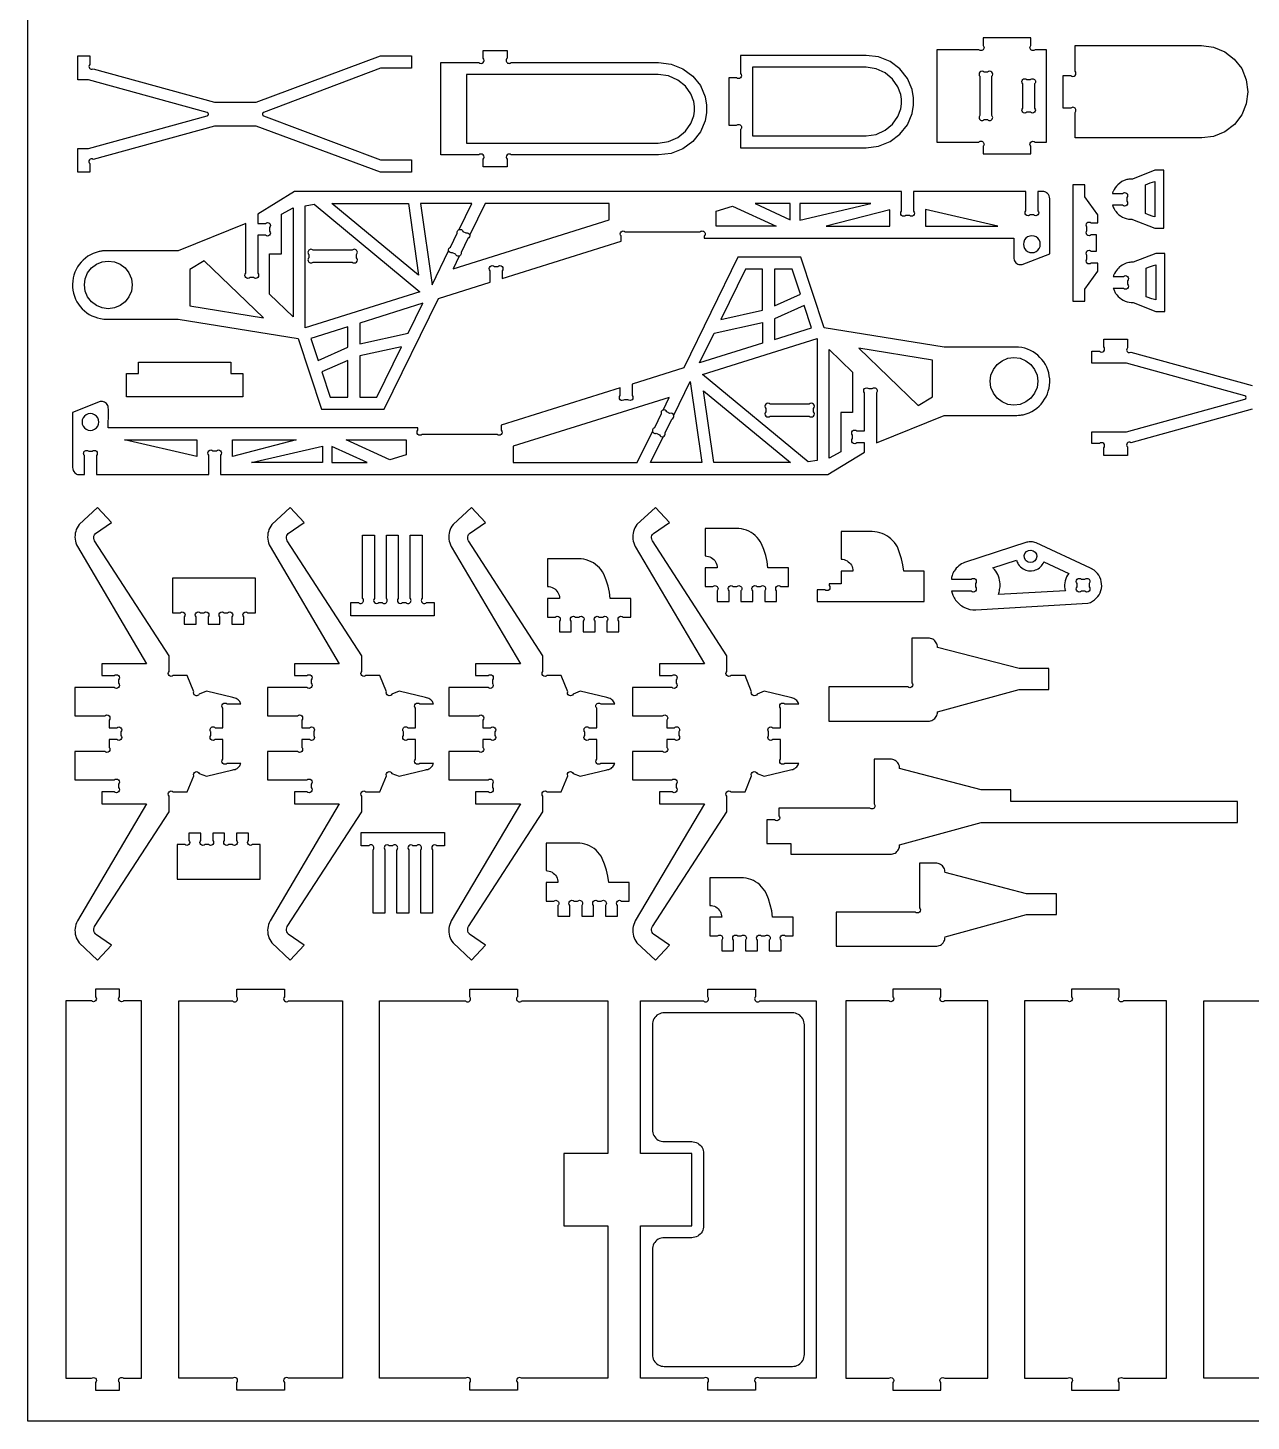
# Model space of a CAD drawing. Extents: x -745 to 183, y -809 to 482.
# Drawn here: x -745 to -128, y -809 to -106 of the extents above; entities that cross this region are included whole.
import ezdxf

# ---------------------------------------------------------------- set-up
doc = ezdxf.new("R2010")
doc.units = 0
doc.header["$MEASUREMENT"] = 0
doc.layers.get('0').update_dxf_attribs({"linetype": 'CONTINUOUS'})
doc.layers.add('ENGRAVE', color=1, linetype='CONTINUOUS')
doc.layers.add('LAYER_1', color=18, linetype='CONTINUOUS')

msp = doc.modelspace()

# ---------------------------------------------------------------- linework, layer by layer
msp.add_lwpolyline([(-745.43, -808.79), (-745.43, 481.66), (182.93, 481.66), (182.93, -808.79)], close=True)
at = {"layer": 'ENGRAVE'}
for points in [[(-623.42, -240.03), (-623.42, -219.68), (-617.39, -219.68), (-617.39, -199.72), (-611.57, -196.52), (-611.57, -251.43)], [(-605.55, -257.03), (-605.55, -195.49), (-601, -194.72), (-547.62, -238.87)], [(-592.02, -194.34), (-553.32, -194.34), (-548.24, -230.55)], [(-663.76, -246.03), (-626.53, -252.03), (-656.53, -223.2), (-663.76, -227.61)], [(-405.04, -280.56), (-347.12, -262.4), (-347.12, -323.93), (-351.66, -324.71)], [(-341.1, -322.91), (-341.1, -268), (-329.24, -279.4), (-329.24, -299.75), (-335.28, -299.75), (-335.28, -319.71)], [(-326.13, -267.4), (-296.13, -296.23), (-288.91, -291.82), (-288.91, -273.4)], [(-399.35, -325.09), (-404.42, -288.88), (-360.64, -325.09)], [(-425.87, -780.97), (-425.09, -781.13), (-424.31, -781.18), (-359.63, -781.18), (-358.85, -781.13), (-358.08, -780.97), (-357.33, -780.72), (-356.63, -780.37), (-355.97, -779.94), (-355.38, -779.42), (-354.86, -778.83), (-354.42, -778.17), (-354.08, -777.47), (-353.82, -776.72), (-353.67, -775.95), (-353.62, -775.16), (-353.62, -608.78), (-353.67, -607.99), (-353.82, -607.22), (-354.08, -606.47), (-354.42, -605.77), (-354.86, -605.11), (-355.38, -604.52), (-355.97, -604), (-356.63, -603.57), (-357.33, -603.22), (-358.08, -602.96), (-358.85, -602.81), (-359.63, -602.76), (-424.31, -602.76), (-425.09, -602.81), (-425.87, -602.96), (-426.61, -603.22), (-427.32, -603.57), (-427.97, -604), (-428.56, -604.52), (-429.08, -605.11), (-429.52, -605.77), (-429.87, -606.47), (-430.12, -607.22), (-430.27, -607.99), (-430.32, -608.78), (-430.32, -661.71), (-430.27, -662.5), (-430.12, -663.27), (-429.87, -664.01), (-429.52, -664.72), (-429.08, -665.37), (-428.56, -665.97), (-427.97, -666.48), (-427.32, -666.92), (-426.61, -667.27), (-425.87, -667.52), (-425.09, -667.68), (-424.31, -667.73), (-410.45, -667.73), (-409.66, -667.78), (-408.89, -667.93), (-408.14, -668.19), (-407.44, -668.53), (-406.78, -668.97), (-406.19, -669.49), (-405.67, -670.08), (-405.24, -670.74), (-404.89, -671.44), (-404.63, -672.19), (-404.48, -672.96), (-404.43, -673.74), (-404.43, -710.19), (-404.48, -710.98), (-404.63, -711.75), (-404.89, -712.5), (-405.24, -713.2), (-405.67, -713.86), (-406.19, -714.45), (-406.78, -714.97), (-407.44, -715.4), (-408.14, -715.75), (-408.89, -716.01), (-409.66, -716.16), (-410.45, -716.21), (-424.31, -716.21), (-425.09, -716.26), (-425.87, -716.42), (-426.61, -716.67), (-427.32, -717.02), (-427.97, -717.45), (-428.56, -717.97), (-429.08, -718.56), (-429.52, -719.22), (-429.87, -719.92), (-430.12, -720.67), (-430.27, -721.44), (-430.32, -722.23), (-430.32, -775.16), (-430.27, -775.95), (-430.12, -776.72), (-429.87, -777.47), (-429.52, -778.17), (-429.08, -778.83), (-428.56, -779.42), (-427.97, -779.94), (-427.32, -780.37), (-426.61, -780.72)]]:
    msp.add_lwpolyline(points, close=True, dxfattribs=at)
for points in [[(-527.83, -207.43), (-521.44, -194.34), (-547.24, -194.34), (-541.5, -235.29), (-533.13, -218.23)], [(-527.74, -220.87), (-530.88, -227.28), (-452.12, -202.57), (-452.12, -194.34), (-514.74, -194.34), (-522.45, -210.07)], [(-419.54, -301.19), (-411.16, -284.14), (-405.42, -325.09), (-431.23, -325.09), (-424.83, -312)], [(-424.93, -298.55), (-421.79, -292.15), (-500.55, -316.85), (-500.55, -325.09), (-437.93, -325.09), (-430.22, -309.36)]]:
    msp.add_lwpolyline(points, dxfattribs=at)
at = {"layer": 'LAYER_1'}
for points in [[(-286.72, -163.31), (-265.52, -163.31, -1), (-263.4, -165.44), (-263.4, -169.32), (-239.33, -169.32), (-239.33, -165.44, -1), (-237.21, -163.31), (-231.44, -163.31), (-231.44, -116.7), (-237.21, -116.7, -1), (-239.33, -114.57), (-239.33, -110.68), (-263.4, -110.68), (-263.4, -114.57, -1), (-265.52, -116.7), (-286.72, -116.7)], [(-515.67, -175.84), (-515.67, -171.95, 1), (-517.79, -169.82), (-536.98, -169.82), (-536.98, -123.18), (-517.79, -123.18, 1), (-515.67, -121.05), (-515.67, -117.16), (-503.64, -117.16), (-503.64, -121.05, 1), (-501.51, -123.18), (-427.16, -123.18), (-420.84, -123.97), (-414.96, -126.3), (-409.91, -130.01), (-406.04, -134.84), (-403.6, -140.47), (-403.02, -144.69), (-403.02, -148.31), (-403.6, -152.54), (-406.04, -158.16), (-409.91, -162.99), (-414.96, -166.7), (-420.84, -169.03), (-427.16, -169.82), (-501.51, -169.82, 1), (-503.64, -171.95), (-503.64, -175.84)], [(-217, -161.24), (-217, -148.32, 1), (-219.12, -146.19), (-222.99, -146.19), (-222.99, -129.7), (-219.12, -129.7, 1), (-217, -127.57), (-216.99, -114.62), (-153.14, -114.59), (-147.1, -115.38), (-141.48, -117.71), (-136.65, -121.41), (-132.94, -126.24), (-130.61, -131.86), (-129.81, -137.89), (-130.61, -143.93), (-132.93, -149.55), (-136.63, -154.38), (-141.46, -158.09), (-147.08, -160.42), (-153.12, -161.22)], [(-651.29, -155.2), (-712.56, -172.07, 1), (-714.12, -174.12), (-714.12, -178.52), (-720.14, -178.52), (-720.14, -166.5), (-714.75, -166.5), (-654.94, -150.03), (-654.77, -149.96), (-654.61, -149.86), (-654.48, -149.72), (-654.39, -149.56), (-654.33, -149.39), (-654.31, -149.2), (-654.33, -149.02), (-654.39, -148.84), (-654.48, -148.68), (-654.61, -148.55), (-654.77, -148.44), (-654.94, -148.37), (-714.75, -131.86), (-720.14, -131.86), (-720.14, -119.84), (-714.11, -119.84), (-714.11, -124.24, 1), (-712.55, -126.29), (-651.29, -143.16), (-630.23, -143.16), (-567.56, -119.86), (-551.85, -119.86), (-551.85, -126.08), (-567.56, -126.08), (-626.48, -148.35), (-626.65, -148.42), (-626.8, -148.52), (-626.93, -148.66), (-627.03, -148.82), (-627.09, -149), (-627.11, -149.18), (-627.09, -149.37), (-627.03, -149.54), (-626.93, -149.7), (-626.8, -149.84), (-626.65, -149.94), (-626.48, -150.01), (-567.56, -172.29), (-551.85, -172.29), (-551.85, -178.52), (-567.56, -178.52), (-630.23, -155.2)], [(-391.77, -154.85), (-387.89, -154.85, -1), (-385.77, -156.98), (-385.77, -166.19), (-322.35, -166.19), (-316.14, -165.4), (-310.35, -163.07), (-305.38, -159.36), (-301.56, -154.53), (-299.17, -148.91), (-298.59, -144.68), (-298.59, -141.06), (-299.17, -136.83), (-301.56, -131.21), (-305.38, -126.38), (-310.35, -122.67), (-316.14, -120.34), (-322.35, -119.55), (-385.77, -119.55), (-385.77, -128.74, -1), (-387.89, -130.87), (-391.77, -130.87)], [(-261.14, -128), (-262.88, -128, 1), (-265.01, -130.13), (-265.01, -149.86, 1), (-262.88, -151.98), (-261.14, -151.98, 1), (-259.01, -149.86), (-259.01, -130.13, 1)], [(-243.45, -146.13), (-243.45, -133.89, -1), (-241.32, -131.76), (-239.57, -131.76, -1), (-237.45, -133.89), (-237.45, -146.13, -1), (-239.57, -148.25), (-241.32, -148.25, -1)], [(-172.19, -206.75), (-172.19, -177.52), (-176.71, -177.52), (-188.09, -181.97, -0.053792), (-188.66, -182.02, 0.06757), (-190.92, -182.27, 0.134573), (-195.48, -184.86, 0.091442), (-197.83, -188.25, 0.026852), (-197.97, -188.62, 0.018158), (-198.13, -189.18), (-193.05, -189.18, -1), (-190.92, -191.31), (-190.92, -193.06, -1), (-193.05, -195.18), (-198.13, -195.18, 0.020263), (-197.33, -196.98, 0.052267), (-196.42, -198.43, 0.21381), (-189.04, -202.29, 0.039966), (-188.57, -202.28, -0.073157), (-188.09, -202.31), (-176.71, -206.75)], [(-609.02, -262.42), (-597.22, -298.06), (-565.56, -298.06), (-538.18, -242.18), (-512.15, -234.02), (-512.15, -228.24, -1), (-510.02, -226.11), (-508.26, -226.11, -1), (-506.13, -228.24), (-506.13, -232.13), (-446.1, -213.3), (-446.1, -210.71, -1), (-443.97, -208.58), (-406.21, -208.58, -1), (-404.09, -210.71), (-404.09, -211.84), (-247.83, -211.84, -0.002863), (-247.87, -218.51, 0.011045), (-247.83, -222.11, 0.190421), (-246.92, -224.21, 0.190421), (-244.82, -225.12, 0.008181), (-243.88, -225.13, 0.046914), (-243.72, -225.12), (-229.78, -219.63), (-229.78, -191.94, 0.193592), (-230.98, -189.19, 0.165668), (-232.79, -188.32, 0.040611), (-233.84, -188.28, -0.010523), (-235.8, -188.32), (-235.8, -197.95, -1), (-237.92, -200.08), (-239.69, -200.08, -1), (-241.81, -197.95), (-241.81, -188.32), (-298.5, -188.32), (-298.5, -198.19, -1), (-300.63, -200.32), (-302.39, -200.32, -1), (-304.52, -198.19), (-304.52, -188.32), (-610.86, -188.32), (-629.44, -199.65), (-629.43, -204.33), (-625.54, -204.34, -1), (-623.42, -206.47), (-623.42, -208.23, -1), (-625.55, -210.35), (-629.44, -210.35), (-629.44, -229.55, -1), (-631.57, -231.67), (-633.31, -231.67, -1), (-635.44, -229.55), (-635.45, -204.33), (-669.59, -218.13), (-704.84, -218.13, 0.019668), (-707.76, -218.28, 0.033667), (-709.45, -218.55, 0.853868), (-707.16, -252.6, 0.016829), (-706.82, -252.62, 0.002839), (-704.84, -252.65), (-669.59, -252.65)], [(-218.16, -243.61), (-212.16, -243.61), (-212.16, -237.58), (-205.49, -228.51), (-205.49, -224.38), (-208.86, -224.38, -1), (-210.99, -222.26), (-210.99, -220.51, -1), (-208.86, -218.38), (-206.27, -218.38), (-206.27, -210.13), (-208.86, -210.13, -1), (-210.99, -208), (-210.99, -206.26, -1), (-208.86, -204.13), (-205.49, -204.13), (-205.49, -200.01), (-212.16, -190.94), (-212.16, -184.94), (-218.16, -184.94)], [(-532.19, -216.32), (-528.77, -209.34, -1), (-525.92, -208.37), (-524.36, -209.13, -1), (-523.38, -211.98), (-526.8, -218.96, -1), (-529.65, -219.94), (-531.22, -219.17, -1)], [(-601.54, -223.86), (-581.73, -223.86, 1), (-579.61, -221.74), (-579.61, -219.97, 1), (-581.73, -217.85), (-601.54, -217.85, 1), (-603.67, -219.97), (-603.67, -221.74, 1)], [(-716.87, -331.11), (-716.87, -321.47, -1), (-714.74, -319.35), (-712.98, -319.35, -1), (-710.85, -321.47), (-710.85, -331.11), (-654.17, -331.11), (-654.17, -321.24, -1), (-652.04, -319.11), (-650.28, -319.11, -1), (-648.15, -321.24), (-648.15, -331.11), (-341.81, -331.11), (-323.23, -319.78), (-323.24, -315.1), (-327.13, -315.09, -1), (-329.25, -312.96), (-329.25, -311.2, -1), (-327.11, -309.07), (-323.23, -309.08), (-323.23, -289.88, -1), (-321.1, -287.75), (-319.35, -287.75, -1), (-317.23, -289.88), (-317.21, -315.1), (-283.08, -301.3), (-247.83, -301.3, 0.019668), (-244.9, -301.15, 0.033667), (-243.21, -300.88, 0.36885), (-229.82, -282.87, 0.368849), (-245.51, -266.83, 0.016829), (-245.84, -266.81, 0.002839), (-247.83, -266.78), (-283.08, -266.78), (-343.65, -257.01), (-355.45, -221.37), (-387.11, -221.37), (-414.49, -277.25), (-440.52, -285.41), (-440.52, -291.19, -1), (-442.64, -293.31), (-444.4, -293.31, -1), (-446.53, -291.19), (-446.53, -287.3), (-506.56, -306.13), (-506.56, -308.72, -1), (-508.69, -310.85), (-546.45, -310.85, -1), (-548.58, -308.72), (-548.58, -307.59), (-704.84, -307.59, -0.002863), (-704.8, -300.91, 0.011045), (-704.84, -297.32, 0.190421), (-705.75, -295.22, 0.190421), (-707.84, -294.31, 0.008181), (-708.78, -294.3, 0.046914), (-708.94, -294.31), (-722.88, -299.8), (-722.88, -327.49, 0.193592), (-721.69, -330.23, 0.165668), (-719.88, -331.11, 0.040611), (-718.82, -331.15, -0.010523)], [(-171.77, -248.73), (-171.77, -219.5), (-176.28, -219.5), (-187.67, -223.94, -0.053792), (-188.23, -223.99, 0.06757), (-190.5, -224.25, 0.154821), (-195.62, -227.43, 0.074243), (-197.46, -230.36, 0.027195), (-197.61, -230.76, 0.027972), (-197.71, -231.16), (-192.62, -231.16, -1), (-190.49, -233.29), (-190.49, -235.03, -1), (-192.62, -237.16), (-197.71, -237.16, 0.020263), (-196.91, -238.96, 0.052267), (-195.99, -240.41, 0.21381), (-188.62, -244.27, 0.039966), (-188.14, -244.26, -0.073157), (-187.67, -244.28), (-176.28, -248.73)], [(-349, -299.45), (-349, -297.69, 1), (-351.12, -295.57), (-370.93, -295.57, 1), (-373.06, -297.69), (-373.06, -299.45, 1), (-370.93, -301.58), (-351.12, -301.58, 1)], [(-421.45, -300.26), (-423.02, -299.49, 1), (-425.86, -300.46), (-429.28, -307.45, 1), (-428.31, -310.29), (-426.74, -311.06, 1), (-423.9, -310.09), (-420.47, -303.1, 1)], [(-719.54, -567.46), (-710.25, -576.1), (-703.18, -568.51), (-711.25, -562.99), (-711.48, -562.73), (-711.84, -562.15), (-712.07, -561.51), (-712.16, -560.84), (-712.1, -560.16), (-712.02, -559.83), (-711.75, -559.21), (-674.19, -501.23), (-674.19, -493.32, -1), (-672.07, -491.2), (-665, -491.2), (-661.7, -483.07, -1), (-658.93, -481.89), (-655.34, -483.35), (-642.01, -480.1), (-641.43, -480.02), (-640.87, -479.87), (-640.32, -479.65), (-639.82, -479.36), (-639.35, -479.01), (-638.92, -478.61), (-638.55, -478.16), (-638.24, -477.66), (-637.91, -476.88), (-644.94, -476.88, -1), (-647.07, -474.75), (-647.07, -464.88), (-650.94, -464.88, -1), (-653.07, -462.75), (-653.07, -461, -1), (-650.94, -458.88), (-647.07, -458.88), (-647.07, -448.99, -1), (-644.94, -446.86), (-637.92, -446.86), (-638.24, -446.09), (-638.55, -445.6), (-638.92, -445.14), (-639.35, -444.74), (-639.82, -444.39), (-640.32, -444.11), (-640.87, -443.88), (-641.43, -443.73), (-642.01, -443.65), (-655.34, -440.4), (-658.93, -441.86, -1), (-661.7, -440.69), (-665, -432.55), (-672.07, -432.55, -1), (-674.19, -430.43), (-674.19, -422.52), (-711.75, -364.55), (-712.02, -363.92), (-712.1, -363.59), (-712.16, -362.91), (-712.07, -362.24), (-711.84, -361.6), (-711.48, -361.02), (-711.25, -360.77), (-703.18, -355.24), (-710.25, -347.65), (-719.54, -356.29), (-720.1, -357.1), (-720.59, -357.95), (-720.99, -358.85), (-721.3, -359.78), (-721.52, -360.74), (-721.64, -361.71), (-721.67, -362.69), (-721.61, -363.67), (-721.44, -364.64), (-721.19, -365.59), (-720.84, -366.51), (-720.41, -367.39), (-685.51, -426.55), (-708.17, -426.55), (-708.17, -432.55), (-701.84, -432.55, -1), (-699.71, -434.68), (-699.71, -436.43, -1), (-701.84, -438.55), (-721.75, -438.55), (-721.75, -452.86), (-706.58, -452.86, -1), (-704.45, -454.99), (-704.45, -458.88), (-700.57, -458.88, -1), (-698.44, -461), (-698.44, -462.75, -1), (-700.57, -464.88), (-704.45, -464.88), (-704.45, -468.76, -1), (-706.58, -470.89), (-721.75, -470.89), (-721.75, -485.2), (-701.84, -485.2, -1), (-699.71, -487.32), (-699.71, -489.07, -1), (-701.84, -491.2), (-708.17, -491.2), (-708.17, -497.2), (-685.51, -497.2), (-720.41, -556.36), (-720.84, -557.24), (-721.19, -558.16), (-721.44, -559.11), (-721.61, -560.08), (-721.67, -561.06), (-721.64, -562.04), (-721.52, -563.01), (-721.3, -563.97), (-720.99, -564.9), (-720.59, -565.8), (-720.1, -566.65)], [(-622.31, -567.46), (-613.02, -576.1), (-605.95, -568.51), (-614.02, -562.99), (-614.44, -562.45), (-614.74, -561.84), (-614.9, -561.18), (-614.91, -560.5), (-614.79, -559.83), (-614.52, -559.21), (-576.96, -501.23), (-576.96, -493.32, -1), (-574.84, -491.2), (-567.77, -491.2), (-564.47, -483.07, -1), (-561.7, -481.89), (-558.11, -483.35), (-544.78, -480.1), (-544.2, -480.02), (-543.64, -479.87), (-543.09, -479.65), (-542.58, -479.36), (-542.11, -479.01), (-541.69, -478.61), (-541.32, -478.16), (-541.01, -477.66), (-540.68, -476.88), (-547.71, -476.88, -1), (-549.84, -474.75), (-549.84, -464.88), (-553.71, -464.88, -1), (-555.84, -462.75), (-555.84, -461, -1), (-553.71, -458.88), (-549.84, -458.88), (-549.84, -448.99, -1), (-547.71, -446.86), (-540.69, -446.86), (-541.01, -446.09), (-541.32, -445.6), (-541.69, -445.14), (-542.11, -444.74), (-542.58, -444.39), (-543.09, -444.11), (-543.64, -443.88), (-544.2, -443.73), (-544.78, -443.65), (-558.11, -440.4), (-561.7, -441.86, -1), (-564.47, -440.69), (-567.77, -432.55), (-574.84, -432.55, -1), (-576.96, -430.43), (-576.96, -422.52), (-614.52, -364.55), (-614.79, -363.92), (-614.91, -363.25), (-614.9, -362.57), (-614.74, -361.91), (-614.44, -361.3), (-614.02, -360.77), (-605.95, -355.24), (-613.02, -347.65), (-622.31, -356.29), (-622.87, -357.1), (-623.36, -357.95), (-623.76, -358.85), (-624.07, -359.78), (-624.29, -360.74), (-624.41, -361.71), (-624.44, -362.69), (-624.37, -363.67), (-624.21, -364.64), (-623.96, -365.59), (-623.61, -366.51), (-623.18, -367.39), (-588.27, -426.55), (-610.94, -426.55), (-610.94, -432.55), (-604.61, -432.55, -1), (-602.48, -434.68), (-602.48, -436.43, -1), (-604.61, -438.55), (-624.52, -438.55), (-624.52, -452.86), (-609.35, -452.86, -1), (-607.22, -454.99), (-607.22, -458.88), (-603.34, -458.88, -1), (-601.21, -461), (-601.21, -462.75, -1), (-603.34, -464.88), (-607.22, -464.88), (-607.22, -468.76, -1), (-609.35, -470.89), (-624.52, -470.89), (-624.52, -485.2), (-604.61, -485.2, -1), (-602.48, -487.32), (-602.48, -489.07, -1), (-604.61, -491.2), (-610.94, -491.2), (-610.94, -497.2), (-588.27, -497.2), (-623.18, -556.36), (-623.61, -557.24), (-623.96, -558.16), (-624.21, -559.11), (-624.37, -560.08), (-624.44, -561.06), (-624.41, -562.04), (-624.29, -563.01), (-624.07, -563.97), (-623.76, -564.9), (-623.36, -565.8), (-622.87, -566.65)], [(-530.87, -567.46), (-521.59, -576.1), (-514.52, -568.51), (-522.59, -562.99), (-522.81, -562.73), (-523.17, -562.15), (-523.4, -561.51), (-523.47, -561.18), (-523.48, -560.5), (-523.35, -559.83), (-523.09, -559.21), (-485.53, -501.23), (-485.53, -493.32, -1), (-483.4, -491.2), (-476.34, -491.2), (-473.04, -483.07, -1), (-470.27, -481.89), (-466.68, -483.35), (-453.35, -480.1), (-452.77, -480.02), (-452.2, -479.87), (-451.66, -479.65), (-451.15, -479.36), (-450.68, -479.01), (-450.26, -478.61), (-449.89, -478.16), (-449.58, -477.66), (-449.25, -476.88), (-456.28, -476.88, -1), (-458.41, -474.75), (-458.41, -464.88), (-462.28, -464.88, -1), (-464.41, -462.75), (-464.41, -461, -1), (-462.28, -458.88), (-458.41, -458.88), (-458.41, -448.99, -1), (-456.28, -446.86), (-449.25, -446.86), (-449.58, -446.09), (-449.89, -445.6), (-450.26, -445.14), (-450.68, -444.74), (-451.15, -444.39), (-451.66, -444.11), (-452.2, -443.88), (-452.77, -443.73), (-453.35, -443.65), (-466.68, -440.4), (-470.27, -441.86, -1), (-473.04, -440.69), (-476.34, -432.55), (-483.4, -432.55, -1), (-485.53, -430.43), (-485.53, -422.52), (-523.09, -364.55), (-523.35, -363.92), (-523.48, -363.25), (-523.47, -362.57), (-523.31, -361.91), (-523.01, -361.3), (-522.59, -360.77), (-514.52, -355.24), (-521.59, -347.65), (-530.87, -356.29), (-531.44, -357.1), (-531.92, -357.95), (-532.32, -358.85), (-532.64, -359.78), (-532.85, -360.74), (-532.98, -361.71), (-533.01, -362.69), (-532.94, -363.67), (-532.78, -364.64), (-532.53, -365.59), (-532.18, -366.51), (-531.75, -367.39), (-496.84, -426.55), (-519.51, -426.55), (-519.51, -432.55), (-513.18, -432.55, -1), (-511.05, -434.68), (-511.05, -436.43, -1), (-513.18, -438.55), (-533.09, -438.55), (-533.09, -452.86), (-517.92, -452.86, -1), (-515.79, -454.99), (-515.79, -458.88), (-511.9, -458.88, -1), (-509.78, -461), (-509.78, -462.75, -1), (-511.9, -464.88), (-515.79, -464.88), (-515.79, -468.76, -1), (-517.92, -470.89), (-533.09, -470.89), (-533.09, -485.2), (-513.18, -485.2, -1), (-511.05, -487.32), (-511.05, -489.07, -1), (-513.18, -491.2), (-519.51, -491.2), (-519.51, -497.2), (-496.84, -497.2), (-531.75, -556.36), (-532.18, -557.24), (-532.53, -558.16), (-532.78, -559.11), (-532.94, -560.08), (-533.01, -561.06), (-532.98, -562.04), (-532.85, -563.01), (-532.64, -563.97), (-532.32, -564.9), (-531.92, -565.8), (-531.44, -566.65)], [(-428.8, -576.1), (-421.73, -568.51), (-429.8, -562.99), (-430.03, -562.73), (-430.39, -562.15), (-430.62, -561.51), (-430.68, -561.18), (-430.7, -560.5), (-430.57, -559.83), (-430.3, -559.21), (-392.75, -501.23), (-392.75, -493.32, -1), (-390.62, -491.2), (-383.55, -491.2), (-380.25, -483.07, -1), (-377.48, -481.89), (-373.89, -483.35), (-360.56, -480.1), (-359.98, -480.02), (-359.42, -479.87), (-358.88, -479.65), (-358.37, -479.36), (-357.9, -479.01), (-357.47, -478.61), (-357.1, -478.16), (-356.79, -477.66), (-356.46, -476.88), (-363.5, -476.88, -1), (-365.62, -474.75), (-365.62, -464.88), (-369.5, -464.88, -1), (-371.62, -462.75), (-371.62, -461, -1), (-369.5, -458.88), (-365.62, -458.88), (-365.62, -448.99, -1), (-363.5, -446.86), (-356.47, -446.86), (-356.79, -446.09), (-357.1, -445.6), (-357.47, -445.14), (-357.9, -444.74), (-358.37, -444.39), (-358.88, -444.11), (-359.42, -443.88), (-359.98, -443.73), (-360.56, -443.65), (-373.89, -440.4), (-377.48, -441.86, -1), (-380.25, -440.69), (-383.55, -432.55), (-390.62, -432.55, -1), (-392.75, -430.43), (-392.75, -422.52), (-430.3, -364.55), (-430.45, -364.24), (-430.65, -363.59), (-430.7, -363.25), (-430.68, -362.57), (-430.52, -361.91), (-430.22, -361.3), (-429.8, -360.77), (-421.73, -355.24), (-428.8, -347.65), (-438.09, -356.29), (-438.65, -357.1), (-439.14, -357.95), (-439.54, -358.85), (-439.85, -359.78), (-440.07, -360.74), (-440.19, -361.71), (-440.22, -362.69), (-440.16, -363.67), (-439.99, -364.64), (-439.74, -365.59), (-439.39, -366.51), (-438.96, -367.39), (-404.06, -426.55), (-426.73, -426.55), (-426.73, -432.55), (-420.39, -432.55, -1), (-418.27, -434.68), (-418.27, -436.43, -1), (-420.39, -438.55), (-440.3, -438.55), (-440.3, -452.86), (-425.13, -452.86, -1), (-423.01, -454.99), (-423.01, -458.88), (-419.12, -458.88, -1), (-416.99, -461), (-416.99, -462.75, -1), (-419.12, -464.88), (-423.01, -464.88), (-423.01, -468.76, -1), (-425.13, -470.89), (-440.3, -470.89), (-440.3, -485.2), (-420.39, -485.2, -1), (-418.27, -487.32), (-418.27, -489.07, -1), (-420.39, -491.2), (-426.73, -491.2), (-426.73, -497.2), (-404.06, -497.2), (-438.96, -556.36), (-439.39, -557.24), (-439.74, -558.16), (-439.99, -559.11), (-440.16, -560.08), (-440.22, -561.06), (-440.19, -562.04), (-440.07, -563.01), (-439.85, -563.97), (-439.54, -564.9), (-439.14, -565.8), (-438.65, -566.65), (-438.09, -567.46)], [(-397.6, -378.2), (-403.62, -378.2), (-403.62, -387.6), (-399.74, -387.6, -1), (-397.62, -389.73), (-397.62, -395.12), (-391.62, -395.12), (-391.62, -389.73, -1), (-389.49, -387.6), (-387.74, -387.6, -1), (-385.62, -389.73), (-385.62, -395.12), (-379.62, -395.12), (-379.62, -389.73, -1), (-377.49, -387.6), (-375.74, -387.6, -1), (-373.62, -389.73), (-373.62, -395.12), (-367.62, -395.12), (-367.62, -389.73, -1), (-365.49, -387.6), (-361.62, -387.6), (-361.62, -378.2), (-371.98, -378.2), (-372.38, -375.03), (-373.1, -371.96), (-374.05, -368.94), (-375.22, -366), (-375.87, -364.87), (-376.62, -363.8), (-377.46, -362.81), (-378.4, -361.89), (-379.41, -361.07), (-380.49, -360.34), (-381.63, -359.71), (-382.83, -359.19), (-384.07, -358.78), (-385.34, -358.49), (-386.63, -358.31), (-387.93, -358.25), (-403.62, -358.25), (-403.62, -372.19), (-402.83, -372.24), (-402.06, -372.39), (-401.31, -372.64), (-400.61, -372.99), (-399.95, -373.43), (-399.36, -373.95), (-398.84, -374.54), (-398.4, -375.19), (-398.06, -375.9), (-397.8, -376.65), (-397.65, -377.42)], [(-582.5, -402.47), (-582.5, -395.71), (-578.62, -395.71, 1), (-576.5, -393.58), (-576.5, -361.73), (-570.5, -361.73), (-570.5, -393.58, 1), (-568.37, -395.71), (-566.62, -395.71, 1), (-564.5, -393.58), (-564.5, -361.73), (-558.5, -361.73), (-558.5, -393.58, 1), (-556.37, -395.71), (-554.62, -395.71, 1), (-552.5, -393.58), (-552.5, -361.73), (-546.49, -361.73), (-546.49, -393.58, 1), (-544.37, -395.71), (-540.49, -395.71), (-540.49, -402.47)], [(-347.16, -395.24), (-293.09, -395.24), (-293.09, -379.84), (-303.45, -379.84), (-303.85, -376.67), (-304.57, -373.6), (-305.52, -370.58), (-306.69, -367.64), (-307.36, -366.52), (-308.12, -365.47), (-308.97, -364.48), (-309.9, -363.58), (-310.91, -362.76), (-311.99, -362.03), (-313.13, -361.4), (-314.32, -360.88), (-315.56, -360.46), (-316.82, -360.16), (-318.11, -359.97), (-319.41, -359.89), (-335.09, -359.89), (-335.09, -373.83), (-334.3, -373.88), (-333.53, -374.03), (-332.78, -374.28), (-332.08, -374.63), (-331.42, -375.07), (-330.83, -375.59), (-330.31, -376.18), (-329.88, -376.83), (-329.53, -377.54), (-329.28, -378.28), (-329.12, -379.06), (-329.07, -379.84), (-335.09, -379.84), (-335.09, -386.24), (-341.16, -386.24), (-341.16, -387.12, -1), (-343.28, -389.24), (-347.16, -389.24)], [(-279.28, -383.95), (-269.46, -383.95, -1), (-267.33, -386.08), (-267.33, -387.82, -1), (-269.46, -389.95), (-279.28, -389.95, 0.016449), (-278.63, -392.03, 0.076543), (-277.35, -394.44, 0.119072), (-272.87, -398.15, 0.116789), (-267.09, -399.45), (-210.6, -396.03, 0.061524), (-209.26, -395.6, 0.059423), (-207.15, -394.32, 0.250186), (-203.6, -386.24, 0.250186), (-208.33, -378.79, 0.012904), (-208.51, -378.69, 0.00354), (-209.2, -378.35), (-236.7, -365.58, 0.079054), (-239.05, -365.05, 0.080221), (-241.41, -365.27), (-272.78, -375.43, 0.079665), (-275.69, -377.15, 0.074679), (-278.08, -379.84, 0.030684), (-278.55, -380.66, 0.035288), (-278.86, -381.42, 0.009209), (-279.21, -382.58, 0.034821), (-279.28, -382.9, 0.052258), (-279.3, -383.42, -0.017405)], [(-242.01, -374.29, -0.967799), (-237.14, -370.29, -0.967799), (-241.74, -374.6, -0.016364), (-241.88, -374.44, -0.016364)], [(-483.2, -402.99), (-479.33, -402.99, -1), (-477.2, -405.12), (-477.2, -410.51), (-471.2, -410.51), (-471.2, -405.12, -1), (-469.08, -402.99), (-467.33, -402.99, -1), (-465.2, -405.12), (-465.2, -410.51), (-459.2, -410.51), (-459.2, -405.12, -1), (-457.08, -402.99), (-455.33, -402.99, -1), (-453.2, -405.12), (-453.2, -410.51), (-447.2, -410.51), (-447.2, -405.12, -1), (-445.08, -402.99), (-441.2, -402.99), (-441.2, -393.59), (-451.56, -393.59), (-451.96, -390.42), (-452.68, -387.35), (-453.63, -384.33), (-454.81, -381.39), (-455.46, -380.26), (-456.21, -379.19), (-457.05, -378.2), (-457.98, -377.28), (-458.99, -376.46), (-460.08, -375.73), (-461.22, -375.1), (-462.42, -374.58), (-463.65, -374.17), (-464.93, -373.88), (-466.22, -373.7), (-467.52, -373.64), (-483.2, -373.64), (-483.2, -387.58), (-482.42, -387.63), (-481.65, -387.78), (-480.9, -388.03), (-480.19, -388.38), (-479.54, -388.82), (-478.95, -389.34), (-478.43, -389.93), (-477.99, -390.58), (-477.64, -391.29), (-477.39, -392.03), (-477.24, -392.81), (-477.19, -393.59), (-483.2, -393.59)], [(-258.44, -378.15), (-246.58, -374.32, 0.054826), (-245.69, -376.26, 0.127672), (-243.18, -378.73, 0.198912), (-237.6, -379.46, 0.19941), (-233.15, -376.04, 0.025267), (-232.92, -375.6, -0.008421), (-232.71, -375.15), (-220.16, -380.98, 0.104495), (-222.04, -384.77, 0.112436), (-222.16, -388.7, 0.021636), (-222.03, -389.24, -0.007211), (-221.88, -389.77), (-255.64, -391.67, 0.008878), (-255.06, -389.14, 0.065383), (-254.84, -386.27, 0.078347), (-255.67, -382.42, 0.079906), (-257.61, -379.08, 0.016985), (-258.02, -378.61, -0.005661)], [(-672.49, -400.84), (-668.61, -400.84, -1), (-666.49, -402.97), (-666.49, -406.58), (-660.49, -406.58), (-660.49, -402.97, -1), (-658.36, -400.84), (-656.61, -400.84, -1), (-654.49, -402.97), (-654.49, -406.58), (-648.49, -406.58), (-648.49, -402.97, -1), (-646.36, -400.84), (-644.61, -400.84, -1), (-642.49, -402.97), (-642.49, -406.58), (-636.49, -406.58), (-636.49, -402.97, -1), (-634.36, -400.84), (-630.49, -400.84), (-630.49, -383.47), (-672.49, -383.47)], [(-212.07, -389.95), (-213.82, -389.95, -1), (-215.95, -387.82), (-215.95, -386.08, -1), (-213.82, -383.95), (-212.07, -383.95, -1), (-209.95, -386.08), (-209.95, -387.82, -1)], [(-299.31, -413.6), (-299.31, -436.16, -1), (-301.44, -438.29), (-341.31, -438.29), (-341.31, -455.58), (-291.12, -455.58), (-290.5, -455.54), (-289.9, -455.42), (-289.32, -455.23), (-288.77, -454.95), (-288.25, -454.61), (-287.79, -454.21), (-287.39, -453.74), (-287.04, -453.23), (-286.77, -452.68), (-286.58, -452.1), (-286.46, -451.5), (-286.42, -450.88), (-245.26, -439.58), (-230.26, -439.58), (-230.26, -429.03), (-245.26, -429.03), (-286.42, -418.3), (-286.46, -417.69), (-286.58, -417.09), (-286.77, -416.51), (-287.04, -415.95), (-287.39, -415.44), (-287.79, -414.98), (-288.25, -414.57), (-288.77, -414.23), (-289.32, -413.96), (-289.9, -413.76), (-290.5, -413.64), (-291.12, -413.6)], [(-372.49, -517.37), (-360.42, -517.37), (-360.42, -522.72), (-310.22, -522.72), (-309.61, -522.68), (-309.01, -522.56), (-308.42, -522.36), (-307.87, -522.09), (-307.36, -521.75), (-306.9, -521.34), (-306.49, -520.88), (-306.15, -520.37), (-305.88, -519.82), (-305.68, -519.23), (-305.56, -518.63), (-305.52, -518.02), (-264.36, -506.72), (-135.07, -506.72), (-135.07, -496.16), (-249.37, -496.16), (-249.37, -490.14), (-264.36, -490.14), (-305.52, -479.42), (-305.56, -478.81), (-305.68, -478.21), (-305.88, -477.62), (-306.15, -477.07), (-306.49, -476.56), (-306.9, -476.1), (-307.36, -475.69), (-307.87, -475.35), (-308.42, -475.08), (-309.01, -474.88), (-309.61, -474.76), (-310.22, -474.72), (-318.42, -474.72), (-318.42, -497.28, -1), (-320.55, -499.41), (-366.47, -499.41), (-366.47, -503.3, -1), (-368.6, -505.42), (-372.49, -505.42)], [(-670.13, -535.22), (-628.13, -535.22), (-628.13, -517.84), (-632.01, -517.84, -1), (-634.13, -515.72), (-634.13, -512.11), (-640.13, -512.11), (-640.13, -515.72, -1), (-642.26, -517.84), (-644.01, -517.84, -1), (-646.13, -515.72), (-646.13, -512.11), (-652.13, -512.11), (-652.13, -515.72, -1), (-654.26, -517.84), (-656.01, -517.84, -1), (-658.13, -515.72), (-658.13, -512.11), (-664.13, -512.11), (-664.13, -515.72, -1), (-666.26, -517.84), (-670.13, -517.84)], [(-571.22, -552.4), (-571.22, -520.55, 1), (-573.34, -518.42), (-577.22, -518.42), (-577.22, -511.66), (-535.22, -511.66), (-535.22, -518.42), (-539.09, -518.42, 1), (-541.22, -520.55), (-541.22, -552.4), (-547.22, -552.4), (-547.22, -520.55, 1), (-549.34, -518.42), (-551.09, -518.42, 1), (-553.22, -520.55), (-553.22, -552.4), (-559.22, -552.4), (-559.22, -520.55, 1), (-561.34, -518.42), (-563.09, -518.42, 1), (-565.22, -520.55), (-565.22, -552.4)], [(-483.95, -546.4), (-480.08, -546.4, -1), (-477.95, -548.53), (-477.95, -553.92), (-471.95, -553.92), (-471.95, -548.53, -1), (-469.82, -546.4), (-468.08, -546.4, -1), (-465.95, -548.53), (-465.95, -553.92), (-459.95, -553.92), (-459.95, -548.53, -1), (-457.82, -546.4), (-456.08, -546.4, -1), (-453.95, -548.53), (-453.95, -553.92), (-447.95, -553.92), (-447.95, -548.53, -1), (-445.82, -546.4), (-441.95, -546.4), (-441.95, -537), (-452.31, -537), (-452.71, -533.83), (-453.43, -530.76), (-454.38, -527.74), (-455.56, -524.8), (-456.2, -523.67), (-456.96, -522.6), (-457.8, -521.61), (-458.73, -520.69), (-459.74, -519.87), (-460.82, -519.14), (-461.97, -518.51), (-463.16, -517.99), (-464.4, -517.58), (-465.67, -517.29), (-466.97, -517.11), (-468.27, -517.05), (-483.95, -517.05), (-483.95, -530.99), (-483.17, -531.04), (-482.39, -531.19), (-481.65, -531.44), (-480.94, -531.79), (-480.29, -532.23), (-479.69, -532.75), (-479.18, -533.34), (-478.74, -533.99), (-478.39, -534.7), (-478.14, -535.44), (-477.99, -536.22), (-477.93, -537), (-483.95, -537)], [(-295.5, -527.2), (-295.5, -549.75, -1), (-297.63, -551.88), (-337.5, -551.88), (-337.5, -569.17), (-287.31, -569.17), (-286.69, -569.13), (-286.09, -569.01), (-285.51, -568.82), (-284.96, -568.55), (-284.44, -568.2), (-283.98, -567.8), (-283.58, -567.34), (-283.23, -566.82), (-282.96, -566.27), (-282.77, -565.69), (-282.65, -565.09), (-282.6, -564.47), (-241.45, -553.17), (-226.45, -553.17), (-226.45, -542.62), (-241.45, -542.62), (-282.6, -531.9), (-282.65, -531.28), (-282.77, -530.68), (-282.96, -530.1), (-283.23, -529.55), (-283.58, -529.03), (-283.98, -528.57), (-284.44, -528.17), (-284.96, -527.82), (-285.51, -527.55), (-286.09, -527.36), (-286.69, -527.24), (-287.31, -527.2)], [(-401.33, -563.91), (-397.46, -563.91, -1), (-395.33, -566.04), (-395.33, -571.43), (-389.33, -571.43), (-389.33, -566.04, -1), (-387.2, -563.91), (-385.46, -563.91, -1), (-383.33, -566.04), (-383.33, -571.43), (-377.33, -571.43), (-377.33, -566.04, -1), (-375.2, -563.91), (-373.46, -563.91, -1), (-371.33, -566.04), (-371.33, -571.43), (-365.33, -571.43), (-365.33, -566.04, -1), (-363.2, -563.91), (-359.33, -563.91), (-359.33, -554.51), (-369.69, -554.51), (-370.09, -551.34), (-370.81, -548.27), (-371.76, -545.25), (-372.93, -542.31), (-373.58, -541.18), (-374.33, -540.11), (-375.18, -539.12), (-376.11, -538.2), (-377.12, -537.38), (-378.2, -536.65), (-379.35, -536.02), (-380.54, -535.5), (-381.78, -535.09), (-383.05, -534.8), (-384.34, -534.62), (-385.65, -534.56), (-401.33, -534.56), (-401.33, -548.5), (-400.54, -548.55), (-399.77, -548.7), (-399.03, -548.95), (-398.32, -549.3), (-397.67, -549.74), (-397.07, -550.26), (-396.55, -550.85), (-396.12, -551.5), (-395.77, -552.21), (-395.52, -552.96), (-395.36, -553.73), (-395.31, -554.51), (-401.33, -554.51)], [(-726.32, -787.19), (-713.37, -787.19, -1), (-711.24, -789.32), (-711.24, -793.21), (-699.21, -793.21), (-699.21, -789.32, -1), (-697.09, -787.19), (-688.08, -787.19), (-688.08, -596.74), (-697.09, -596.74, -1), (-699.21, -594.62), (-699.21, -590.73), (-711.24, -590.73), (-711.24, -594.62, -1), (-713.37, -596.74), (-726.32, -596.74)], [(-640.02, -793.21), (-640.02, -789.32, 1), (-642.15, -787.19), (-669.33, -787.19), (-669.33, -596.74), (-642.15, -596.74, 1), (-640.02, -594.62), (-640.02, -590.73), (-615.96, -590.73), (-615.96, -594.62, 1), (-613.83, -596.74), (-586.64, -596.74), (-586.64, -787.19), (-613.83, -787.19, 1), (-615.96, -789.32), (-615.96, -793.21)], [(-522.46, -793.21), (-522.46, -789.32, 1), (-524.59, -787.19), (-568, -787.19), (-568, -596.74), (-524.59, -596.74, 1), (-522.46, -594.62), (-522.46, -590.73), (-498.4, -590.73), (-498.4, -594.62, 1), (-496.27, -596.74), (-452.86, -596.74), (-452.86, -673.74), (-474.93, -673.74), (-474.93, -710.19), (-452.86, -710.19), (-452.86, -787.19), (-496.27, -787.19, 1), (-498.4, -789.32), (-498.4, -793.21)], [(-402.34, -793.21), (-402.34, -789.32, 1), (-404.47, -787.19), (-436.34, -787.19), (-436.34, -710.19), (-410.45, -710.19), (-410.45, -673.74), (-436.34, -673.74), (-436.34, -596.74), (-404.47, -596.74, 1), (-402.34, -594.62), (-402.34, -590.73), (-378.28, -590.73), (-378.28, -594.62, 1), (-376.15, -596.74), (-347.6, -596.74), (-347.6, -787.19), (-376.15, -787.19, 1), (-378.28, -789.32), (-378.28, -793.21)], [(-332.73, -787.19), (-311.01, -787.19, -1), (-308.89, -789.32), (-308.89, -793.21), (-284.82, -793.21), (-284.82, -789.32, -1), (-282.7, -787.19), (-260.99, -787.19), (-260.99, -596.74), (-282.7, -596.74, -1), (-284.82, -594.62), (-284.82, -590.73), (-308.89, -590.73), (-308.89, -594.62, -1), (-311.01, -596.74), (-332.73, -596.74)], [(-242.59, -787.19), (-220.88, -787.19, -1), (-218.75, -789.32), (-218.75, -793.21), (-194.69, -793.21), (-194.69, -789.32, -1), (-192.56, -787.19), (-170.85, -787.19), (-170.85, -596.74), (-192.56, -596.74, -1), (-194.69, -594.62), (-194.69, -590.73), (-218.75, -590.73), (-218.75, -594.62, -1), (-220.88, -596.74), (-242.59, -596.74)], [(-110.64, -793.21), (-110.64, -789.32, 1), (-112.77, -787.19), (-152.08, -787.19), (-152.08, -596.74), (-112.77, -596.74, 1), (-110.64, -594.62), (-110.64, -590.73), (-86.58, -590.73), (-86.58, -594.62, 1), (-84.45, -596.74), (-45.15, -596.74), (-45.15, -787.19), (-84.45, -787.19, 1), (-86.58, -789.32), (-86.58, -793.21)]]:
    msp.add_lwpolyline(points, format="xyb", close=True, dxfattribs=at)
for points in [[(-379.77, -160.19), (-322.5, -160.19), (-317.39, -159.45), (-312.83, -157.38), (-309.06, -154.21), (-306.38, -150.38), (-304.9, -146.48), (-304.61, -144.03), (-304.61, -141.71), (-304.9, -139.26), (-306.38, -135.36), (-309.06, -131.53), (-312.83, -128.36), (-317.39, -126.29), (-322.5, -125.55), (-379.77, -125.55)], [(-422.09, -129.92), (-427.31, -129.18), (-524.08, -129.18), (-524.08, -163.82), (-427.31, -163.82), (-422.09, -163.09), (-417.43, -161.01), (-413.58, -157.84), (-410.84, -154.01), (-409.33, -150.11), (-409.03, -147.66), (-409.03, -145.34), (-409.33, -142.9), (-410.84, -138.99), (-413.58, -135.16), (-417.43, -131.99)], [(-181.48, -199.37), (-181.48, -184.9), (-179.15, -183.94), (-176.71, -183.29), (-176.71, -200.98), (-177.53, -200.8), (-179.94, -200.04)], [(-398.07, -205.82), (-398.07, -198.24), (-389.9, -195.68), (-367.88, -205.82)], [(-378.43, -194.34), (-360.69, -202.51), (-360.69, -194.34)], [(-355.86, -202.73), (-320.03, -194.34), (-355.86, -194.34)], [(-342.67, -205.82), (-310.53, -205.82), (-310.53, -197.43)], [(-292.48, -205.82), (-256.02, -205.82), (-292.48, -197.42)], [(-241.81, -217.86), (-240.93, -218.53), (-239.91, -218.96), (-238.81, -219.1), (-237.7, -218.96), (-236.68, -218.53), (-235.8, -217.86), (-235.12, -216.97), (-234.7, -215.95), (-234.55, -214.85), (-234.7, -213.75), (-235.12, -212.72), (-235.8, -211.84), (-236.68, -211.16), (-237.7, -210.74), (-238.81, -210.59), (-239.91, -210.74), (-240.93, -211.16), (-241.81, -211.84), (-242.49, -212.72), (-242.91, -213.75), (-243.06, -214.85), (-242.91, -215.95), (-242.49, -216.97)], [(-716.46, -238.49), (-716.87, -235.37), (-716.46, -232.26), (-715.26, -229.36), (-713.35, -226.86), (-710.85, -224.95), (-707.95, -223.75), (-704.84, -223.34), (-701.72, -223.75), (-698.82, -224.95), (-696.33, -226.86), (-694.41, -229.36), (-693.21, -232.26), (-692.8, -235.37), (-693.21, -238.49), (-694.41, -241.39), (-696.33, -243.88), (-698.82, -245.8), (-701.72, -247), (-704.84, -247.41), (-707.95, -247), (-710.85, -245.8), (-713.35, -243.88), (-715.26, -241.39)], [(-395.8, -252.78), (-374.67, -248.17), (-374.67, -227.38), (-383.36, -227.38)], [(-368.66, -245.95), (-355.58, -240.11), (-359.79, -227.38), (-368.66, -227.38)], [(-178.32, -242.44), (-180.68, -241.53), (-181.06, -241.35), (-181.06, -226.88), (-179.91, -226.36), (-177.51, -225.56), (-176.28, -225.27), (-176.28, -242.96)], [(-577.99, -265.1), (-553.49, -259.75), (-546.1, -244.67), (-577.99, -254.67)], [(-349.99, -257.01), (-353.68, -245.85), (-368.66, -252.54), (-368.66, -262.87)], [(-598.98, -273.58), (-584.01, -266.89), (-584.01, -256.56), (-602.68, -262.42)], [(-406.57, -274.76), (-399.18, -259.68), (-374.67, -254.33), (-374.67, -264.76)], [(-577.99, -292.04), (-569.31, -292.04), (-556.87, -266.65), (-577.99, -271.26)], [(-592.87, -292.04), (-584.01, -292.04), (-584.01, -273.48), (-597.08, -279.32)], [(-258.25, -290.07), (-259.45, -287.17), (-259.86, -284.05), (-259.45, -280.94), (-258.25, -278.04), (-256.34, -275.54), (-253.85, -273.63), (-250.94, -272.43), (-247.83, -272.02), (-244.71, -272.43), (-241.81, -273.63), (-239.32, -275.54), (-237.41, -278.04), (-236.2, -280.94), (-235.79, -284.05), (-236.2, -287.17), (-237.41, -290.07), (-239.32, -292.56), (-241.81, -294.48), (-244.71, -295.68), (-247.83, -296.09), (-250.94, -295.68), (-253.85, -294.48), (-256.34, -292.56)], [(-695.65, -291.9), (-695.65, -280.15), (-689.63, -280.15), (-689.63, -274.4), (-643, -274.4), (-643, -280.15), (-636.99, -280.15), (-636.99, -291.9)], [(-715.99, -308.26), (-714.96, -308.69), (-713.86, -308.83), (-712.76, -308.69), (-711.73, -308.26), (-710.85, -307.59), (-710.18, -306.71), (-709.75, -305.68), (-709.61, -304.58), (-709.75, -303.48), (-710.18, -302.45), (-710.85, -301.57), (-711.73, -300.9), (-712.76, -300.47), (-713.86, -300.33), (-714.96, -300.47), (-715.99, -300.9), (-716.87, -301.57), (-717.54, -302.45), (-717.97, -303.48), (-718.11, -304.58), (-717.97, -305.68), (-717.54, -306.71), (-716.87, -307.59)], [(-696.65, -313.6), (-660.18, -313.6), (-660.18, -322.01)], [(-642.13, -322), (-642.13, -313.6), (-609.99, -313.6)], [(-584.79, -313.6), (-554.6, -313.6), (-554.6, -321.19), (-562.77, -323.75)], [(-632.64, -325.09), (-596.81, -316.69), (-596.81, -325.09)], [(-591.98, -325.09), (-574.23, -325.09), (-591.98, -316.92)]]:
    msp.add_lwpolyline(points, close=True, dxfattribs=at)
msp.add_lwpolyline([(-127.66, -298.17), (-188.93, -315.04, 1), (-190.49, -317.09), (-190.49, -321.49), (-202.52, -321.49), (-202.52, -317.62, 1), (-204.65, -315.49), (-208.53, -315.49), (-208.53, -309.47), (-191.12, -309.47), (-131.31, -293, 0.322393), (-130.71, -292.17, 0.322302), (-131.31, -291.35), (-191.12, -274.83), (-208.54, -274.83), (-208.54, -268.84), (-204.65, -268.84, 1), (-202.52, -266.71), (-202.52, -262.85), (-190.48, -262.85), (-190.48, -267.21, 1), (-188.92, -269.26), (-127.66, -286.14)], format="xyb", dxfattribs=at)

doc.saveas('drawing.dxf')
